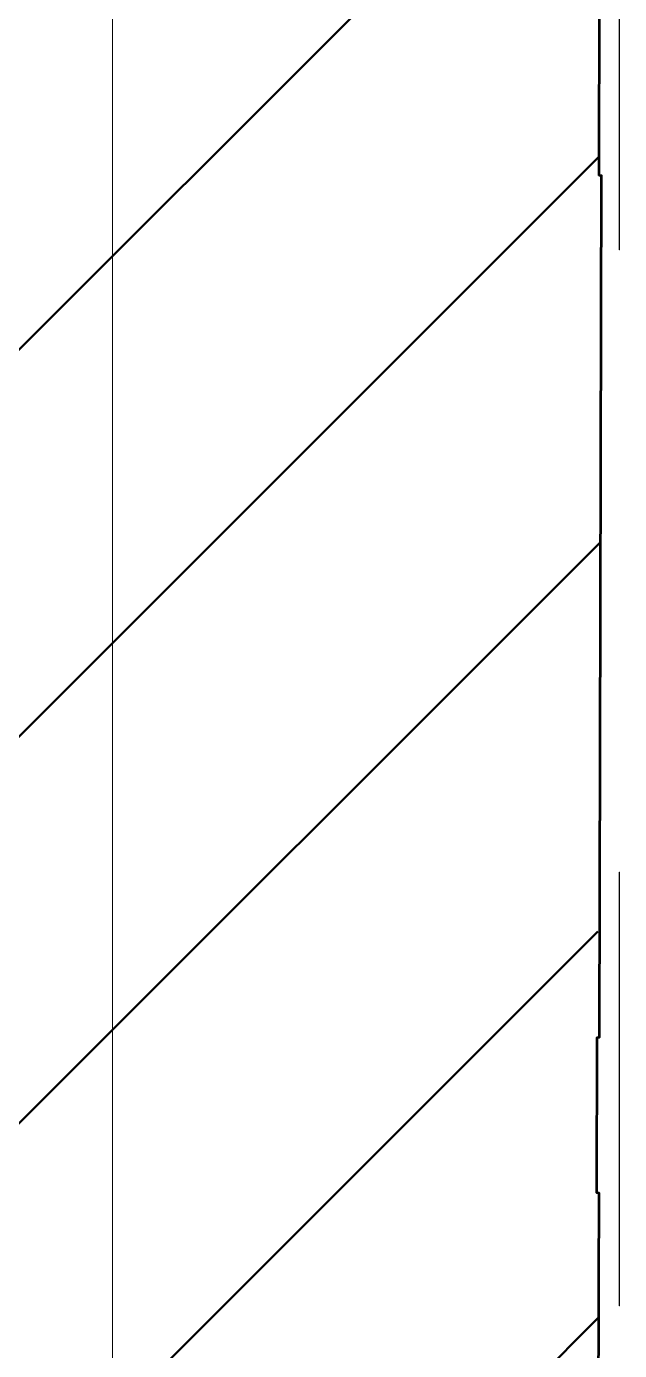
# Model space of a CAD drawing. Header units: millimetres. Extents: x -213547 to 415037, y -3642 to 106956.
# Drawn here: x 105655 to 107169, y 2321 to 5702 of the extents above; entities that cross this region are included whole.
import ezdxf

# ---------------------------------------------------------------- set-up
doc = ezdxf.new("R2010")
doc.units = ezdxf.units.MM
for name, color, linetype, lineweight in [('1)CF2', 3, 'Continuous', 30), ('10)FK4', 3, 'Continuous', 50), ('965 СКБ CF2', 5, 'Continuous', 50), ('I-WALL', 7, 'Continuous', 5), ('Оси', 7, 'Continuous', 9)]:
    doc.layers.add(name, color=color, linetype=linetype, lineweight=lineweight)
doc.layers.add('A-WALL-FNSH-1', color=9, linetype='Continuous', lineweight=5, true_color=0x808080)

msp = doc.modelspace()

# ---------------------------------------------------------------- hatches: boundary and pattern name
at = {"layer": '1)CF2'}
h = msp.add_hatch(dxfattribs=at)
h.set_pattern_fill('ANSI31', color=256, scale=220)
h.paths.add_polyline_path([(107117.8, 5788.9), (107129.6, 8231.6), (107131.1, 8882.2), (107131.1, 8883.1), (107125.1, 8883.1), (107128, 10127), (101656.1, 10139.9), (101643.9, 4940.4), (101623.9, 4940.4), (101612.9, 281.9), (101872.9, 281.3), (101872.1, -68.7), (105510.1, -77.2), (105510.9, 272.8), (106032.9, 271.6), (106032.1, -78.4), (107110.1, -81), (107111, 289.5), (107111, 292.7), (107116.1, 2491.6), (107116.7, 2724.1), (107110.6, 2724.1), (107111.6, 3120.9), (107122.8, 5322.1), (107116.7, 5322.1)])
at = {"layer": '965 СКБ CF2'}
h = msp.add_hatch(dxfattribs=at)
h.set_pattern_fill('ANSI31', color=256, scale=220)
h.paths.add_polyline_path([(107117.8, 5788.9), (107129.6, 8231.6), (107131.1, 8882.2), (107131.1, 8883.1), (107125.1, 8883.1), (107128, 10127), (101656.1, 10139.9), (101643.9, 4940.4), (101623.9, 4940.4), (101612.9, 281.9), (101872.9, 281.3), (101872.1, -68.7), (105510.1, -77.2), (105510.9, 272.8), (106032.9, 271.6), (106032.1, -78.4), (107110.1, -81), (107111, 289.5), (107111, 292.7), (107116.1, 2491.6), (107116.7, 2724.1), (107110.6, 2724.1), (107111.6, 3120.9), (107122.8, 5322.1), (107116.7, 5322.1)])

# ---------------------------------------------------------------- linework, layer by layer
at = {"layer": '10)FK4', "flags": 128}
for points in [[(107110.2, 292.7), (107115.3, 2491.6), (107115.9, 2724.1), (107109.9, 2724.1), (107110.8, 3120.9), (107116.8, 3120.9), (107116.8, 3125.1), (107122, 5322.1), (107116, 5322.1), (107117, 5788.9), (107123.1, 5788.9), (107128.8, 8231.6), (107130.3, 8882.2), (107130.3, 8883.1), (107124.3, 8883.1), (107127.2, 10127), (101655.3, 10139.9), (101643.1, 4940.4), (101623.1, 4940.4), (101612.1, 281.9)], [(107111, 292.7), (107116.1, 2491.6), (107116.7, 2724.1), (107110.6, 2724.1), (107111.6, 3120.9), (107117.6, 3120.9), (107117.6, 3125.1), (107122.8, 5322.1), (107116.7, 5322.1), (107117.8, 5788.9), (107123.9, 5788.9), (107129.6, 8231.6), (107131.1, 8882.2), (107131.1, 8883.1), (107125.1, 8883.1), (107128, 10127), (101656.1, 10139.9), (101643.9, 4940.4), (101623.9, 4940.4), (101612.9, 281.9)]]:
    msp.add_lwpolyline(points, dxfattribs=at)
at = {"layer": 'A-WALL-FNSH-1'}
for p, q in [((107167.7, 6371.1), (107167.7, 5131.9)), ((107168.7, 5131.9), (107168.7, 6371.1)), ((107167.7, 5131.9), (107168.7, 5131.9)), ((107168.7, 3332.6), (107167.7, 3332.6)), ((107167.7, 3332.6), (107167.7, 2435.1)), ((107168.7, 2435.1), (107168.7, 3332.6)), ((107167.7, 2435.1), (107168.7, 2435.1))]:
    msp.add_line(p, q, dxfattribs=at)
at = {"layer": 'I-WALL'}
msp.add_line((107168.7, 3542.6), (107167.7, 3542.6), dxfattribs=at)
for points in [[(107167.7, 5486.4), (107167.7, 5397.1), (107167.7, 5278.9), (107167.7, 5131.9)], [(107168.7, 5131.9), (107168.7, 5278.9), (107168.7, 5397.1), (107168.7, 5486.4)], [(107167.7, 3332.6), (107167.7, 3402.9), (107167.7, 3472.9), (107167.7, 3542.6)], [(107167.7, 3542.6), (107167.7, 3382.4), (107167.7, 3254.5), (107167.7, 3158.8)], [(107168.7, 3158.8), (107168.7, 3254.5), (107168.7, 3382.4), (107168.7, 3542.6)], [(107168.7, 3542.6), (107168.7, 3472.9), (107168.7, 3402.9), (107168.7, 3332.6)], [(107167.7, 2887.5), (107167.7, 2767.1), (107167.7, 2563.5), (107167.7, 2435.1)], [(107168.7, 2435.1), (107168.7, 2563.5), (107168.7, 2767.1), (107168.7, 2887.5)]]:
    msp.add_open_spline(points, degree=3, dxfattribs=at)
at = {"layer": 'Оси'}
msp.add_lwpolyline([(105874.7, -2042.3), (105874.7, 2957.7), (105874.7, 16892.2), (105874.7, 21892.2)], dxfattribs=at)

doc.saveas('drawing.dxf')
